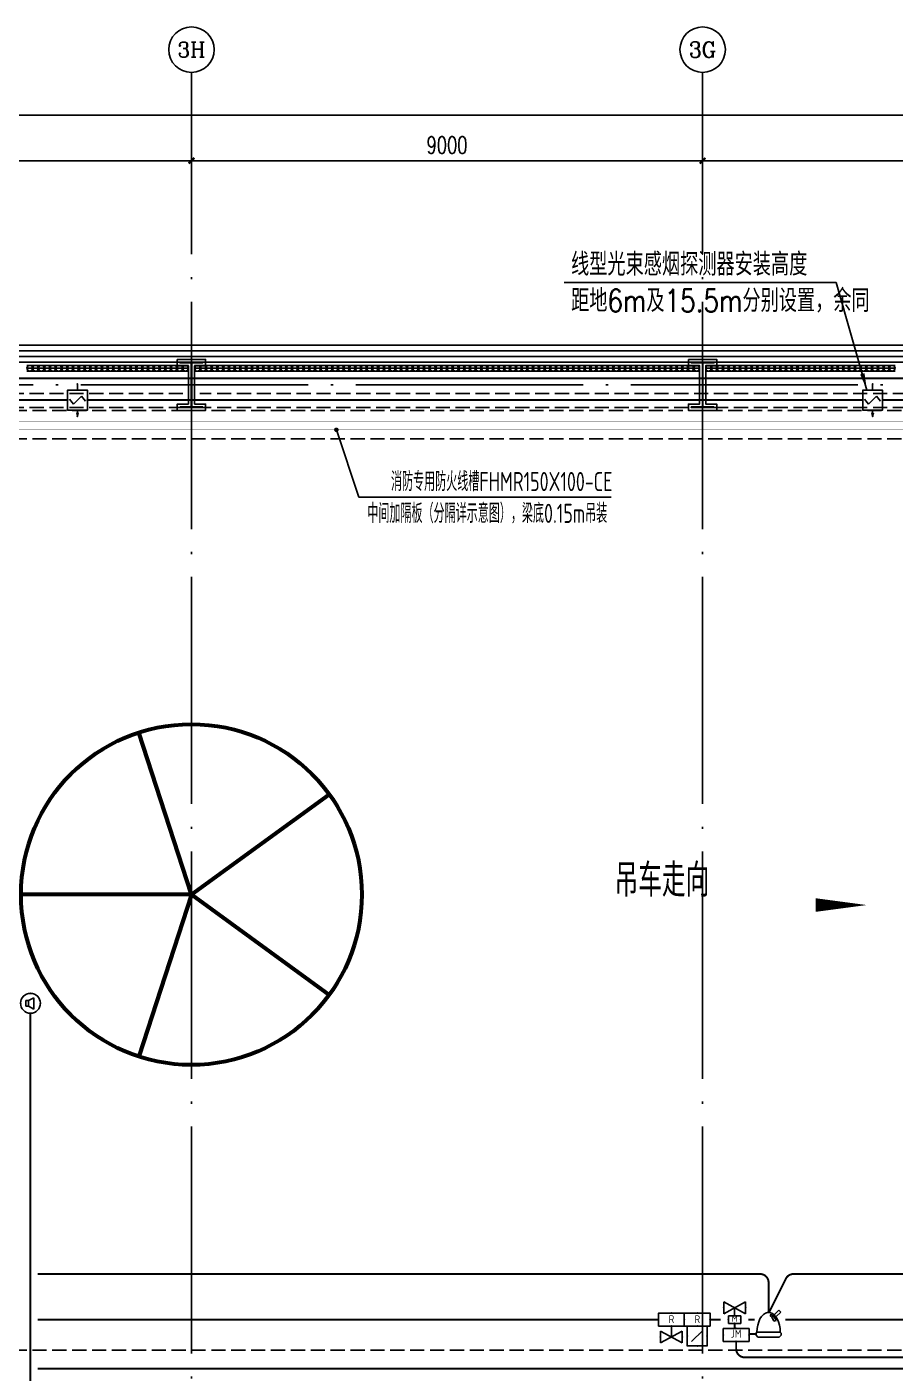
# Model space of a CAD drawing. Extents: x -1396510 to 1250330, y -1892470 to 1623980.
# Drawn here: x 753579 to 768864, y -1305476 to -1281770 of the extents above; entities that cross this region are included whole.
import ezdxf
from ezdxf.enums import TextEntityAlignment as Align

# ---------------------------------------------------------------- set-up
doc = ezdxf.new("R2010")
doc.units = 0
doc.header["$LTSCALE"] = 1000
doc.header["$MEASUREMENT"] = 0
for name, pattern in [('0_Grid$0$CONCEPT$0${ Gas Line }', [0]), ('DASH', [0.35, 0.25, -0.1]), ('DOTE', [2.42, 2, -0.2, 0.02, -0.2])]:
    doc.linetypes.add(name, pattern=pattern)
doc.layers.get('Defpoints').update_dxf_attribs({"color": 210})
for name, color, linetype in [('A-AXIS-D', 1, 'Continuous'), ('A-AXIS-DOTE', 14, 'DOTE'), ('A-HATCH-2', 251, 'Continuous'), ('A-HRAIL', 173, 'Continuous'), ('A-LIN-V', 9, 'Continuous'), ('A-SFCE', 30, 'Continuous'), ('A-WINDOW', 140, 'Continuous'), ('AS-COLN', 6, 'Continuous'), ('CABLETRAY_DIM', 3, 'Continuous'), ('CABLETRAY_FIRE', 1, 'DASH'), ('DIM-消防', 3, 'Continuous'), ('EQUIP-动力', 3, 'Continuous'), ('EQUIP-广播', 3, 'Continuous'), ('EQUIP-消防', 3, 'Continuous'), ('SP-KDLA消防', 2, 'Continuous'), ('WIRE-照明', 1, 'Continuous'), ('建-窗', 4, 'Continuous'), ('建-箭头', 3, 'Continuous')]:
    doc.layers.add(name, color=color, linetype=linetype)
doc.layers.add('A-云线2', color=3, linetype='Continuous', plot=False)
doc.styles.add('_TCH_AXIS', font='COMPLEX', dxfattribs={"bigfont": 'GBCBIG'})
doc.styles.add('_TCH_DIM_T3', font='SIMPLEX', dxfattribs={"width": 0.705882, "bigfont": 'GBCBIG'})
doc.styles.add('_TEL_ATTDEF', font='GBENOR', dxfattribs={"width": 0.8, "height": 3, "bigfont": 'GBCBIG'})
doc.styles.add('_TEL_DIM', font='SIMPLEX', dxfattribs={"width": 0.8, "height": 3.5, "bigfont": 'HZTXT'})
doc.styles.add('A-STANDARD', font='SIMPLEX', dxfattribs={"bigfont": 'GBCBIG'})
doc.styles.get("Standard").update_dxf_attribs({"font": 'gbenor.shx', "bigfont": 'gbcbig.shx'})
doc.styles.add('TG_LINETYPE', font='SIMPLEX', dxfattribs={"width": 0.8, "height": 3, "bigfont": 'HZTXT'})
doc.linetypes.add('TG_B', pattern='A,1,-0.3,["B",TG_LINETYPE,S=0.1,R=0,X=-0.25,Y=-0.15],0', length=1.3)
doc.linetypes.add('TG_H', pattern='A,1,-0.3,["H",TG_LINETYPE,S=0.1,R=0,X=-0.25,Y=-0.15],0', length=1.3)
doc.linetypes.add('TG_TV', pattern='A,1,-0.6,["TV",TG_LINETYPE,S=0.1,R=0,X=-0.6,Y=-0.15],0', length=1.6)
doc.dimstyles.new('_TCH_ARCH&&100', dxfattribs={"dimtxt": 297.5, "dimasz": 100, "dimexe": 100, "dimexo": 100, "dimgap": 126.25, "dimtad": 1, "dimdec": 0, "dimzin": 0, "dimdsep": 46, "dimtxsty": '_TCH_DIM_T3', "dimblk": 'ARCHTICK', "dimcen": 0.09, "dimclrt": 7, "dimazin": 2, "dimtfac": 1, "dimtdec": 0, "dimtix": 1, "dimtmove": 2, "dimatfit": 3, "dimfxl": 0, "dimtolj": 1, "dimtzin": 0, "dimarcsym": 0})

# ---------------------------------------------------------------- blocks, each defined once
blk = doc.blocks.new('4324324')
at = {"layer": 'A-HATCH-2', "color": 8, "linetype": 'DASH'}
for p, q in [((-294754, 620270), (-135554, 620270)), ((-294754, 619770), (-135554, 619770)), ((-294754, 603720), (-128854, 603720))]:
    blk.add_line(p, q, dxfattribs=at)
blk = doc.blocks.new('w4324324')
at = {"layer": 'A-HATCH-2', "color": 0, "lineweight": 60}
for q in [(-1694760, 686605), (-1697614, 684532), (-1691907, 684532), (-1696524, 681178), (-1692997, 681178)]:
    blk.add_line((-1694760, 683605), q, dxfattribs=at)
blk.add_circle((-1694760, 683605), 3000, dxfattribs=at)
blk = doc.blocks.new('342343')
at = {"layer": 'A-LIN-V', "color": 8}
blk.add_blockref('w4324324', (1084560, -8444), dxfattribs=at)
blk = doc.blocks.new('w42343243')
at = {"layer": 'A-HATCH-2', "color": 8}
blk.add_lwpolyline([(-165104, 621070), (-164604, 621070), (-164604, 620958), (-164800, 620958), (-164800, 620282), (-164604, 620282), (-164604, 620170), (-165104, 620170), (-165104, 620282), (-164908, 620282), (-164908, 620958), (-165104, 620958)], close=True, dxfattribs=at)
at = {"layer": 'AS-COLN', "color": 3}
blk.add_lwpolyline([(-165054, 621020), (-164654, 621020), (-164654, 621008), (-164850, 621008), (-164850, 620232), (-164654, 620232), (-164654, 620220), (-165054, 620220), (-165054, 620232), (-164858, 620232), (-164858, 621008), (-165054, 621008)], close=True, dxfattribs=at)
blk = doc.blocks.new('42343')
at = {"layer": 'A-WINDOW'}
for p in [(-27000, 100), (-18000, 100)]:
    blk.add_blockref('w42343243', p, dxfattribs=at)
blk = doc.blocks.new('_ArchTick')
at = {"color": 0, "linetype": 'ByBlock', "const_width": 0.4}
blk.add_lwpolyline([(-0.5, -0.5), (0.5, 0.5)], dxfattribs=at)
blk = doc.blocks.new('*D5846')
at = {"layer": 'A-AXIS-D', "color": 0, "lineweight": -2, "transparency": 16777216}
for p, q in [((112000, 3190), (112000, 4048)), ((121000, 3190), (121000, 4048)), ((112000, 3948), (121000, 3948))]:
    blk.add_line(p, q, dxfattribs=at)
at = {"layer": 'Defpoints', "color": 0, "transparency": 16777216}
for p in [(121000, 3948), (112000, 3090), (121000, 3090)]:
    blk.add_point(p, dxfattribs=at)
at = {"layer": 'A-AXIS-D', "color": 0, "lineweight": -2, "transparency": 16777216, "xscale": 100, "yscale": 100, "zscale": 100, "rotation": 180}
blk.add_blockref('_ArchTick', (112000, 3948), dxfattribs=at)
at = {"layer": 'A-AXIS-D', "color": 0, "lineweight": -2, "transparency": 16777216, "xscale": 100, "yscale": 100, "zscale": 100}
blk.add_blockref('_ArchTick', (121000, 3948), dxfattribs=at)
at = {"layer": 'A-AXIS-D', "color": 7, "transparency": 16777216, "insert": (116500, 4223), "char_height": 297.5, "attachment_point": 5, "style": '_TCH_DIM_T3'}
blk.add_mtext('\\A1;9000', dxfattribs=at)
blk = doc.blocks.new('*D5847')
at = {"layer": 'A-AXIS-D', "color": 0, "lineweight": -2, "transparency": 16777216}
for p, q in [((121000, 3190), (121000, 4048)), ((130000, 3190), (130000, 4048)), ((121000, 3948), (130000, 3948))]:
    blk.add_line(p, q, dxfattribs=at)
at = {"layer": 'Defpoints', "color": 0, "transparency": 16777216}
for p in [(130000, 3948), (121000, 3090), (130000, 3090)]:
    blk.add_point(p, dxfattribs=at)
at = {"layer": 'A-AXIS-D', "color": 0, "lineweight": -2, "transparency": 16777216, "xscale": 100, "yscale": 100, "zscale": 100, "rotation": 180}
blk.add_blockref('_ArchTick', (121000, 3948), dxfattribs=at)
at = {"layer": 'A-AXIS-D', "color": 0, "lineweight": -2, "transparency": 16777216, "xscale": 100, "yscale": 100, "zscale": 100}
blk.add_blockref('_ArchTick', (130000, 3948), dxfattribs=at)
at = {"layer": 'A-AXIS-D', "color": 7, "transparency": 16777216, "insert": (125500, 4223), "char_height": 297.5, "attachment_point": 5, "style": '_TCH_DIM_T3'}
blk.add_mtext('\\A1;9000', dxfattribs=at)
blk = doc.blocks.new('*D5848')
at = {"layer": 'A-AXIS-D', "color": 0, "lineweight": -2, "transparency": 16777216}
for p, q in [((130000, 3190), (130000, 4048)), ((139000, 3190), (139000, 4048)), ((130000, 3948), (139000, 3948))]:
    blk.add_line(p, q, dxfattribs=at)
at = {"layer": 'Defpoints', "color": 0, "transparency": 16777216}
for p in [(139000, 3948), (130000, 3090), (139000, 3090)]:
    blk.add_point(p, dxfattribs=at)
at = {"layer": 'A-AXIS-D', "color": 0, "lineweight": -2, "transparency": 16777216, "xscale": 100, "yscale": 100, "zscale": 100, "rotation": 180}
blk.add_blockref('_ArchTick', (130000, 3948), dxfattribs=at)
at = {"layer": 'A-AXIS-D', "color": 0, "lineweight": -2, "transparency": 16777216, "xscale": 100, "yscale": 100, "zscale": 100}
blk.add_blockref('_ArchTick', (139000, 3948), dxfattribs=at)
at = {"layer": 'A-AXIS-D', "color": 7, "transparency": 16777216, "insert": (134500, 4223), "char_height": 297.5, "attachment_point": 5, "style": '_TCH_DIM_T3'}
blk.add_mtext('\\A1;9000', dxfattribs=at)
blk = doc.blocks.new('*D5855')
at = {"layer": 'A-AXIS-D', "color": 0, "lineweight": -2, "transparency": 16777216}
for p, q in [((-900, 3290), (-900, 4848)), ((-900, 4748), (184800, 4748)), ((184800, 3290), (184800, 4848))]:
    blk.add_line(p, q, dxfattribs=at)
at = {"layer": 'Defpoints', "color": 0, "transparency": 16777216}
for p in [(184800, 4748), (-900, 3190), (184800, 3190)]:
    blk.add_point(p, dxfattribs=at)
at = {"layer": 'A-AXIS-D', "color": 0, "lineweight": -2, "transparency": 16777216, "xscale": 100, "yscale": 100, "zscale": 100, "rotation": 180}
blk.add_blockref('_ArchTick', (-900, 4748), dxfattribs=at)
at = {"layer": 'A-AXIS-D', "color": 0, "lineweight": -2, "transparency": 16777216, "xscale": 100, "yscale": 100, "zscale": 100}
blk.add_blockref('_ArchTick', (184800, 4748), dxfattribs=at)
at = {"layer": 'A-AXIS-D', "color": 7, "transparency": 16777216, "insert": (91950, 5023), "char_height": 297.5, "attachment_point": 5, "style": '_TCH_DIM_T3'}
blk.add_mtext('\\A1;185700', dxfattribs=at)
blk = doc.blocks.new('99平面图例外参$0$$LinePat$圆环')
for points in [[(0, 150), (300, 150)], [(0, 0), (300, 0)], [(0, -150), (300, -150)]]:
    blk.add_lwpolyline(points)
at = {"color": 0}
blk.add_circle((150, 0), 150, dxfattribs=at)
blk = doc.blocks.new('WINDOW2DLIB$DYNSTYLE$00000005')
at = {"color": 0}
for points in [[(-0.5, 0.5), (-0.5, -0.5)], [(-0.5, 0.5), (0.5, 0.5)], [(0.5, -0.5), (0.5, 0.5)], [(0.5, 0.1667), (-0.5, 0.1667)], [(0.5, -0.1667), (-0.5, -0.1667)], [(-0.5, -0.5), (0.5, -0.5)]]:
    blk.add_lwpolyline(points, dxfattribs=at)
blk = doc.blocks.new('$equip$00002762')
for p, q in [((-0.5, 0), (-0.809, 0)), ((-0.5, 0.5), (-0.5, -0.5)), ((0.5, 0.5), (-0.5, 0.5)), ((-0.2, 0.2), (0.05, 0.4)), ((0, 0), (-0.2, 0.2)), ((0, 0), (0.2, -0.2)), ((0.5, -0.5), (0.5, 0.5)), ((0.809, 0), (0.5, 0)), ((-0.5, -0.5), (0.5, -0.5)), ((0.2, -0.2), (-0.05, -0.4))]:
    blk.add_line(p, q)
at = {"color": 0, "linetype": 'Continuous'}
for p, q in [((0.809, 0), (0.638, 0.041)), ((0.638, -0.039), (0.809, 0))]:
    blk.add_line(p, q, dxfattribs=at)
at = {"const_width": 0.0571}
for points in [[(-0.809, 0), (-0.5, 0)], [(-0.5, 0.5), (0.5, 0.5), (0.5, -0.5), (-0.5, -0.5), (-0.5, 0.5), (0.5, 0.5)], [(0.5, 0), (0.654, 0)]]:
    blk.add_lwpolyline(points, dxfattribs=at)
for p in [(-0.809, 0), (0, 0.5), (0.809, 0), (0, -0.5)]:
    blk.add_point(p)
blk.add_solid([(0.809, 0), (0.638, 0.041), (0.638, -0.039)])
at = {"color": 7, "flags": 1}
for tag, height, p in [('A', 0.00002, (0, 0)), ('B', 0.4, (0.755, -0.254))]:
    blk.add_attdef(tag, text='', height=height, dxfattribs=at).set_placement(p, align=Align.MIDDLE_CENTER)
blk = doc.blocks.new('$equip$00002341')
for p, q in [((-0.241, 0.136), (-0.241, -0.144)), ((-0.241, 0.136), (-0.101, 0.136)), ((-0.101, 0.136), (0.167, 0.277)), ((-0.101, 0.136), (-0.101, -0.144)), ((0.167, 0.277), (0.167, -0.295)), ((-0.101, -0.144), (-0.241, -0.144)), ((0.167, -0.295), (-0.101, -0.144))]:
    blk.add_line(p, q)
at = {"const_width": 0.0571}
blk.add_lwpolyline([(-0.5, 0, -1), (0.5, 0, -1), (-0.5, 0, -1.463176)], format="xyb", dxfattribs=at)
blk.add_circle((0, 0), 0.5)
for p in [(-0.5, 0), (0, 0.5), (0.5, 0), (0, -0.5)]:
    blk.add_point(p)
at = {"color": 7, "style": '_TEL_DIM', "flags": 1}
blk.add_attdef('A', text='', height=0.00002, dxfattribs=at).set_placement((0, 0), align=Align.MIDDLE_CENTER)
blk = doc.blocks.new('$equip$00002773')
for p, q in [((0.65, 0.65), (-0.65, 0.65)), ((-0.65, 0.65), (-0.65, 0)), ((-0.65, 0), (0.65, 0)), ((0.65, 0), (0.65, 0.65))]:
    blk.add_line(p, q)
at = {"const_width": 0.04}
blk.add_lwpolyline([(-0.65, 0.65), (-0.65, 0), (0.65, 0), (0.65, 0.65), (-0.65, 0.65), (-0.65, 0)], dxfattribs=at)
for p in [(-0.65, 0.325), (0, 0.65), (0, 0), (0.65, 0.325)]:
    blk.add_point(p)
at = {"color": 7}
blk.add_attdef('$TEXT$', text='', height=0.4, dxfattribs=at).set_placement((0.006, 0.343), align=Align.MIDDLE_CENTER)
at = {"color": 7, "flags": 1}
for tag, p in [('A', (0, 0)), ('B', (0.905, 0.246))]:
    blk.add_attdef(tag, text='', height=0.4, dxfattribs=at).set_placement(p, align=Align.MIDDLE_CENTER)
blk = doc.blocks.new('$equip$00003146')
for p, q in [((-0.31, 0), (0.31, 0)), ((-0.31, -0.38), (-0.31, 0)), ((0.31, 0), (0.31, -0.38)), ((0.55, -0.49), (-0.55, -1.09)), ((-0.55, -0.49), (0.55, -1.09)), ((-0.55, -1.09), (-0.55, -0.49)), ((-0.31, -0.38), (0.31, -0.38)), ((0, -0.79), (0, -0.38)), ((0.55, -0.49), (0.55, -1.09))]:
    blk.add_line(p, q)
for p in [(0, 0), (-0.31, -0.19), (0.31, -0.19), (-0.55, -0.79), (0, -0.79), (0.55, -0.79)]:
    blk.add_point(p)
at = {"color": 7, "style": '_TEL_DIM'}
blk.add_attdef('$TEXT$', text='', height=0.3, dxfattribs=at).set_placement((0, -0.19), align=Align.MIDDLE_CENTER)
at = {"color": 7, "style": '_TEL_DIM', "flags": 1}
for tag in ['A', 'REMARK']:
    blk.add_attdef(tag, text='', height=0.00002, dxfattribs=at).set_placement((0, 0), align=Align.MIDDLE_CENTER)
blk = doc.blocks.new('A$C7E452847')
at = {"layer": 'SP-KDLA消防', "color": 0}
for p, q in [((-257, 0), (-300, -46)), ((-257, 0), (257, 0)), ((-300, -71), (-300, -46)), ((-300, -71), (-300, -95)), ((-280, -116), (-300, -95)), ((-280, -116), (280, -116)), ((-280, -116), (-276, -203)), ((-276, -203), (-261, -288)), ((-261, -288), (-238, -366)), ((238, -366), (261, -288)), ((257, 0), (300, -46)), ((261, -288), (276, -203)), ((276, -203), (280, -116)), ((280, -116), (300, -95)), ((300, -46), (300, -71)), ((300, -95), (300, -71)), ((-238, -366), (-207, -436)), ((-207, -436), (-169, -495)), ((-169, -495), (-125, -541)), ((-125, -541), (-77, -573)), ((-77, -573), (-26, -589)), ((-26, -589), (26, -589)), ((26, -589), (77, -573)), ((41, -515), (67, -493)), ((41, -515), (60, -550)), ((60, -550), (96, -526)), ((67, -493), (90, -463)), ((77, -573), (125, -541)), ((90, -463), (111, -425)), ((96, -526), (130, -491)), ((111, -425), (128, -381)), ((125, -541), (169, -495)), ((128, -381), (182, -396)), ((130, -491), (158, -448)), ((250, -646), (136, -532)), ((158, -448), (182, -396)), ((169, -495), (207, -436)), ((176, -486), (293, -603)), ((207, -436), (238, -366)), ((293, -603), (250, -646))]:
    blk.add_line(p, q, dxfattribs=at)
blk = doc.blocks.new('$equip$00002760')
for p, q in [((0.5, 0.5), (-0.5, 0.5)), ((-0.5, 0.5), (-0.5, -0.5)), ((-0.283, -0.283), (0.283, 0.283)), ((0.5, -0.5), (0.5, 0.5)), ((-0.5, -0.5), (0.5, -0.5))]:
    blk.add_line(p, q)
at = {"const_width": 0.0571}
blk.add_lwpolyline([(-0.5, 0.5), (0.5, 0.5), (0.5, -0.5), (-0.5, -0.5), (-0.5, 0.5), (0.5, 0.5)], dxfattribs=at)
for p in [(-0.5, 0), (0, 0.5), (0.5, 0), (0, -0.5)]:
    blk.add_point(p)
blk.add_solid([(0.283, 0.283), (0.075, 0.124), (0.124, 0.075)])
at = {"color": 7, "flags": 1}
for tag, height, p in [('A', 0.00002, (0, 0)), ('B', 0.4, (0.755, -0.254))]:
    blk.add_attdef(tag, text='', height=height, dxfattribs=at).set_placement(p, align=Align.MIDDLE_CENTER)
blk = doc.blocks.new('$equip$00002794')
for p, q in [((0, -0.552), (0, 0)), ((0, 0), (0.229, 0)), ((-0.55, -0.852), (-0.55, -0.252)), ((-0.55, -0.252), (0.55, -0.852)), ((0.55, -0.252), (-0.55, -0.852)), ((0.55, -0.252), (0.55, -0.852))]:
    blk.add_line(p, q)
for p in [(-0.55, -0.552), (0, -0.552), (0.55, -0.552)]:
    blk.add_point(p)
at = {"color": 7, "flags": 1}
for tag, height, p in [('A', 0.00002, (0, 0)), ('B', 0.4, (0.805, -0.606))]:
    blk.add_attdef(tag, text='', height=height, dxfattribs=at).set_placement(p, align=Align.MIDDLE_CENTER)
blk = doc.blocks.new('世赫3#厂房一层0821')
at = {"layer": 'A-AXIS-D'}
for centre in [(121000, 5904), (130000, 5904)]:
    blk.add_circle(centre, 400, dxfattribs=at)
at = {"layer": 'A-AXIS-DOTE', "color": 8, "ltscale": 2}
for p, q in [((121000, -79980), (121000, 5514)), ((130000, -79980), (130000, 5514)), ((190814.2, 0), (-5155.8, 0))]:
    blk.add_line(p, q, dxfattribs=at)
at = {"layer": 'A-SFCE', "color": 2, "linetype": 'DASH'}
for p, q in [((120850, -150), (112150, -150)), ((120850, -400), (112150, -400))]:
    blk.add_line(p, q, dxfattribs=at)
at = {"layer": 'A-SFCE', "linetype": 'DASH'}
for p, q in [((138850, -150), (121150, -150)), ((138850, -400), (121150, -400))]:
    blk.add_line(p, q, dxfattribs=at)
at = {"layer": '建-箭头', "color": 8}
blk.add_lwpolyline([(125987.8, -9160, 0, 0, 0), (132887.8, -9160, 0, 240, 0), (131987.8, -9160, 0, 0, 0)], format="xyseb", dxfattribs=at)
at = {"layer": 'A-HRAIL', "yscale": 0.3333333333111111, "zscale": 0.3333333333111111}
for p, xscale, rotation in [((118204.9, 293.9), -0.3384127419249668, 359.9999999997966), ((118306.4, 293.9), -0.3384127419249668, 359.9999999997966), ((118407.9, 293.9), -0.3384127419249668, 359.9999999997966), ((118509.4, 293.9), -0.3384127419249668, 359.9999999997966), ((118611, 293.9), -0.3384127419249668, 359.9999999997966), ((118712.5, 293.9), -0.3384127419249668, 359.9999999997966), ((118814, 293.9), -0.3384127419249668, 359.9999999997966), ((118915.5, 293.9), -0.3384127419249668, 359.9999999997966), ((119017, 293.9), -0.3384127419249668, 359.9999999997966), ((119118.6, 293.9), -0.3384127419249668, 359.9999999997966), ((119220.1, 293.9), -0.3384127419249668, 359.9999999997966), ((119321.6, 293.9), -0.3384127419249668, 359.9999999997966), ((119423.1, 293.9), -0.3384127419249668, 359.9999999997966), ((119524.7, 293.9), -0.3384127419249668, 359.9999999997966), ((119626.2, 293.9), -0.3384127419249668, 359.9999999997966), ((119727.7, 293.9), -0.3384127419249668, 359.9999999997966), ((119829.2, 293.9), -0.3384127419249668, 359.9999999997966), ((119930.8, 293.9), -0.3384127419249668, 359.9999999997966), ((120032.3, 293.9), -0.3384127419249668, 359.9999999997966), ((120133.8, 293.9), -0.3384127419249668, 359.9999999997966), ((120235.3, 293.9), -0.3384127419249668, 359.9999999997966), ((120336.9, 293.9), -0.3384127419249668, 359.9999999997966), ((120438.4, 293.9), -0.3384127419249668, 359.9999999997966), ((120539.9, 293.9), -0.3384127419249668, 359.9999999997966), ((120641.4, 293.9), -0.3384127419249668, 359.9999999997966), ((120743, 293.9), -0.3384127419249668, 359.9999999997966), ((120844.5, 293.9), -0.3384127419249668, 359.9999999997966), ((120946, 293.9), -0.3384127419249668, 359.9999999997966), ((121155, 293.9), -0.336818181795725, 359.9999999997967), ((121256.1, 293.9), -0.336818181795725, 359.9999999997967), ((121357.1, 293.9), -0.336818181795725, 359.9999999997967), ((121458.2, 293.9), -0.336818181795725, 359.9999999997967), ((121559.2, 293.9), -0.336818181795725, 359.9999999997967), ((121660.3, 293.9), -0.336818181795725, 359.9999999997967), ((121761.3, 293.9), -0.336818181795725, 359.9999999997967), ((121862.4, 293.9), -0.336818181795725, 359.9999999997967), ((121963.4, 293.9), -0.336818181795725, 359.9999999997967), ((122064.5, 293.9), -0.336818181795725, 359.9999999997967), ((122165.5, 293.9), -0.336818181795725, 359.9999999997967), ((122266.5, 293.9), -0.336818181795725, 359.9999999997967), ((122367.6, 293.9), -0.336818181795725, 359.9999999997967), ((122468.6, 293.9), -0.336818181795725, 359.9999999997967), ((122569.7, 293.9), -0.336818181795725, 359.9999999997967), ((122670.7, 293.9), -0.336818181795725, 359.9999999997967), ((122771.8, 293.9), -0.336818181795725, 359.9999999997967), ((122872.8, 293.9), -0.336818181795725, 359.9999999997967), ((122973.9, 293.9), -0.336818181795725, 359.9999999997967), ((123074.9, 293.9), -0.336818181795725, 359.9999999997967), ((123176, 293.9), -0.336818181795725, 359.9999999997967), ((123277, 293.9), -0.336818181795725, 359.9999999997967), ((123378, 293.9), -0.336818181795725, 359.9999999997967), ((123479.1, 293.9), -0.336818181795725, 359.9999999997967), ((123580.1, 293.9), -0.336818181795725, 359.9999999997967), ((123681.2, 293.9), -0.336818181795725, 359.9999999997967), ((123782.2, 293.9), -0.336818181795725, 359.9999999997967), ((123883.3, 293.9), -0.336818181795725, 359.9999999997967), ((123984.3, 293.9), -0.336818181795725, 359.9999999997967), ((124085.4, 293.9), -0.336818181795725, 359.9999999997967), ((124186.4, 293.9), -0.336818181795725, 359.9999999997967), ((124287.5, 293.9), -0.336818181795725, 359.9999999997967), ((124388.5, 293.9), -0.336818181795725, 359.9999999997967), ((124489.5, 293.9), -0.336818181795725, 359.9999999997967), ((124590.6, 293.9), -0.336818181795725, 359.9999999997967), ((124691.6, 293.9), -0.336818181795725, 359.9999999997967), ((124792.7, 293.9), -0.336818181795725, 359.9999999997967), ((124893.7, 293.9), -0.336818181795725, 359.9999999997967), ((124994.8, 293.9), -0.336818181795725, 359.9999999997967), ((125095.8, 293.9), -0.336818181795725, 359.9999999997967), ((125196.9, 293.9), -0.336818181795725, 359.9999999997967), ((125297.9, 293.9), -0.336818181795725, 359.9999999997967), ((125399, 293.9), -0.336818181795725, 359.9999999997967), ((125500, 293.9), -0.336818181795725, 359.9999999997967), ((125601, 293.9), -0.336818181795725, 359.9999999997967), ((125702.1, 293.9), -0.336818181795725, 359.9999999997967), ((125803.1, 293.9), -0.336818181795725, 359.9999999997967), ((125904.2, 293.9), -0.336818181795725, 359.9999999997967), ((126005.2, 293.9), -0.336818181795725, 359.9999999997967), ((126106.3, 293.9), -0.336818181795725, 359.9999999997967), ((126207.3, 293.9), -0.336818181795725, 359.9999999997967), ((126308.4, 293.9), -0.336818181795725, 359.9999999997967), ((126409.4, 293.9), -0.336818181795725, 359.9999999997967), ((126510.5, 293.9), -0.336818181795725, 359.9999999997967), ((126611.5, 293.9), -0.336818181795725, 359.9999999997967), ((126712.5, 293.9), -0.336818181795725, 359.9999999997967), ((126813.6, 293.9), -0.336818181795725, 359.9999999997967), ((126914.6, 293.9), -0.336818181795725, 359.9999999997967), ((127015.7, 293.9), -0.336818181795725, 359.9999999997967), ((127116.7, 293.9), -0.336818181795725, 359.9999999997967), ((127217.8, 293.9), -0.336818181795725, 359.9999999997967), ((127318.8, 293.9), -0.336818181795725, 359.9999999997967), ((127419.9, 293.9), -0.336818181795725, 359.9999999997967), ((127520.9, 293.9), -0.336818181795725, 359.9999999997967), ((127622, 293.9), -0.336818181795725, 359.9999999997967), ((127723, 293.9), -0.336818181795725, 359.9999999997967), ((127824, 293.9), -0.336818181795725, 359.9999999997967), ((127925.1, 293.9), -0.336818181795725, 359.9999999997967), ((128026.1, 293.9), -0.336818181795725, 359.9999999997967), ((128127.2, 293.9), -0.336818181795725, 359.9999999997967), ((128228.2, 293.9), -0.336818181795725, 359.9999999997967), ((128329.3, 293.9), -0.336818181795725, 359.9999999997967), ((128430.3, 293.9), -0.336818181795725, 359.9999999997967), ((128531.4, 293.9), -0.336818181795725, 359.9999999997967), ((128632.4, 293.9), -0.336818181795725, 359.9999999997967), ((128733.5, 293.9), -0.336818181795725, 359.9999999997967), ((128834.5, 293.9), -0.336818181795725, 359.9999999997967), ((128935.5, 293.9), -0.336818181795725, 359.9999999997967), ((129036.6, 293.9), -0.336818181795725, 359.9999999997967), ((129137.6, 293.9), -0.336818181795725, 359.9999999997967), ((129238.7, 293.9), -0.336818181795725, 359.9999999997967), ((129339.7, 293.9), -0.336818181795725, 359.9999999997967), ((129440.8, 293.9), -0.336818181795725, 359.9999999997967), ((129541.8, 293.9), -0.336818181795725, 359.9999999997967), ((129642.9, 293.9), -0.336818181795725, 359.9999999997967), ((129743.9, 293.9), -0.336818181795725, 359.9999999997967), ((129845, 293.9), -0.336818181795725, 359.9999999997967), ((129946, 293.9), -0.336818181795725, 359.9999999997967), ((130155, 293.9), -0.3368181817957273, 359.9999999997967), ((130256.1, 293.9), -0.3368181817957273, 359.9999999997967), ((130357.1, 293.9), -0.3368181817957273, 359.9999999997967), ((130458.2, 293.9), -0.3368181817957273, 359.9999999997967), ((130559.2, 293.9), -0.3368181817957273, 359.9999999997967), ((130660.3, 293.9), -0.3368181817957273, 359.9999999997967), ((130761.3, 293.9), -0.3368181817957273, 359.9999999997967), ((130862.4, 293.9), -0.3368181817957273, 359.9999999997967), ((130963.4, 293.9), -0.3368181817957273, 359.9999999997967), ((131064.5, 293.9), -0.3368181817957273, 359.9999999997967), ((131165.5, 293.9), -0.3368181817957273, 359.9999999997967), ((131266.5, 293.9), -0.3368181817957273, 359.9999999997967), ((131367.6, 293.9), -0.3368181817957273, 359.9999999997967), ((131468.6, 293.9), -0.3368181817957273, 359.9999999997967), ((131569.7, 293.9), -0.3368181817957273, 359.9999999997967), ((131670.7, 293.9), -0.3368181817957273, 359.9999999997967), ((131771.8, 293.9), -0.3368181817957273, 359.9999999997967), ((131872.8, 293.9), -0.3368181817957273, 359.9999999997967), ((131973.9, 293.9), -0.3368181817957273, 359.9999999997967), ((132074.9, 293.9), -0.3368181817957273, 359.9999999997967), ((132176, 293.9), -0.3368181817957273, 359.9999999997967), ((132277, 293.9), -0.3368181817957273, 359.9999999997967), ((132378, 293.9), -0.3368181817957273, 359.9999999997967), ((132479.1, 293.9), -0.3368181817957273, 359.9999999997967), ((132580.1, 293.9), -0.3368181817957273, 359.9999999997967), ((132681.2, 293.9), -0.3368181817957273, 359.9999999997967), ((132782.2, 293.9), -0.3368181817957273, 359.9999999997967), ((132883.3, 293.9), -0.3368181817957273, 359.9999999997967), ((132984.3, 293.9), -0.3368181817957273, 359.9999999997967), ((133085.4, 293.9), -0.3368181817957273, 359.9999999997967), ((133186.4, 293.9), -0.3368181817957273, 359.9999999997967), ((133287.5, 293.9), -0.3368181817957273, 359.9999999997967), ((133388.5, 293.9), -0.3368181817957273, 359.9999999997967)]:
    blk.add_blockref('99平面图例外参$0$$LinePat$圆环', p, dxfattribs=dict(at, xscale=xscale, rotation=rotation))
at = {"layer": 'A-LIN-V', "color": 8, "rotation": 90}
blk.add_blockref('342343', (796160.7, 601225), dxfattribs=at)
at = {"layer": 'A-WINDOW'}
for name in ['42343', '4324324']:
    blk.add_blockref(name, (312854.2, -620720), dxfattribs=at)
at = {"layer": '建-窗', "xscale": -20900, "yscale": -300, "zscale": 300, "rotation": 359.9999999994913}
blk.add_blockref('WINDOW2DLIB$DYNSTYLE$00000005', (126950, 549.9), dxfattribs=at)
at = {"layer": 'A-AXIS-D', "color": 7, "style": '_TCH_AXIS'}
for s, height, p, p2 in [('3H', 265.5, (120753.5, 5771.2), (121246.5, 5771.2)), ('3G', 276.42, (129756.5, 5765.8), (130243.5, 5765.8))]:
    blk.add_text(s, height=height, dxfattribs=at).set_placement(p, p2, align=Align.FIT)
at = {"layer": '建-箭头', "color": 7, "style": 'A-STANDARD'}
blk.add_text('吊车走向', height=578.72, dxfattribs=at).set_placement((128450.1, -9013.1))
at = {"layer": 'A-AXIS-D'}
for base, p1, p2, picture, middle in [((184800, 4747.8), (-900, 3189.8), (184800, 3189.8), '*D5855', (91950, 5022.8)), ((121000, 3947.8), (112000, 3089.8), (121000, 3089.8), '*D5846', (116500, 4222.8)), ((130000, 3947.8), (121000, 3089.8), (130000, 3089.8), '*D5847', (125500, 4222.8)), ((139000, 3947.8), (130000, 3089.8), (139000, 3089.8), '*D5848', (134500, 4222.8))]:
    dim = blk.add_linear_dim(base=base, p1=p1, p2=p2, angle=0, dimstyle='_TCH_ARCH&&100', dxfattribs=at)
    dim.commit()
    dim.dimension.update_dxf_attribs({"geometry": picture, "text_midpoint": middle, "dimtype": 161})

msp = doc.modelspace()

# ---------------------------------------------------------------- linework, layer by layer
at = {"layer": 'CABLETRAY_DIM', "linetype": '0_Grid$0$CONCEPT$0${ Gas Line }'}
for p, q in [((759027.2, -1288864.8), (759420, -1290050)), ((759420, -1290050), (763862.9, -1290050))]:
    msp.add_line(p, q, dxfattribs=at)
at = {"layer": 'CABLETRAY_DIM', "linetype": '0_Grid$0$CONCEPT$0${ Gas Line }', "const_width": 40}
msp.add_lwpolyline([(759020.9, -1288845.8, 1), (759033.5, -1288883.8, 1)], format="xyb", close=True, dxfattribs=at)
at = {"layer": 'CABLETRAY_FIRE', "const_width": 7.5}
for points in [[(654074.8, -1288714.8), (812493.6, -1288714.8)], [(812493.6, -1288864.8), (654074.8, -1288864.8)]]:
    msp.add_lwpolyline(points, dxfattribs=at)
at = {"layer": 'DIM-消防'}
for p, q in [((767830, -1286270), (763040, -1286270)), ((768370, -1288167.4), (767830, -1286270))]:
    msp.add_line(p, q, dxfattribs=at)
msp.add_lwpolyline([(768370, -1288167.4, 0, 80, 0), (768287.9, -1287878.9, 0, 0, 0)], format="xyseb", dxfattribs=at)
at = {"layer": 'WIRE-照明', "linetype": 'Continuous', "const_width": 35}
for points in [[(746850.8, -1287960.5), (773489, -1287960.5)], [(740643.9, -1288342.4), (754293.9, -1288342.4)], [(754643.9, -1288342.4), (768293.9, -1288342.4)], [(768643.9, -1288342.4), (782293.9, -1288342.4)], [(764698, -1304533.8), (753766.6, -1304533.8)], [(765608, -1304533.8), (765791.8, -1304533.8)], [(766279.3, -1304533.8), (766391.6, -1304533.8)], [(766933.7, -1304533.8), (776642.8, -1304533.8)], [(766039.5, -1304603), (766039.5, -1304690.2)], [(766294, -1304790.3), (766418, -1304790.3)], [(766066.5, -1305049.9), (766066.5, -1304917.7)], [(766216.5, -1305199.9), (773958.5, -1305199.9)]]:
    msp.add_lwpolyline(points, dxfattribs=at)
at = {"layer": 'WIRE-照明', "color": 2, "linetype": 'TG_B', "ltscale": 0.7, "const_width": 35}
msp.add_lwpolyline([(753641.6, -1315926.7), (753641.6, -1299139)], dxfattribs=at)
at = {"layer": 'WIRE-照明', "color": 1, "linetype": 'TG_TV', "ltscale": 0.7, "const_width": 35}
for points in [[(753766.6, -1303731.4), (766487, -1303731.4)], [(766644.3, -1304412.1), (766942.1, -1303814.5)], [(767076.4, -1303731.4), (776642.8, -1303731.4)], [(766637, -1304412.1), (766637, -1303881.4)]]:
    msp.add_lwpolyline(points, dxfattribs=at)
for points in [[(766637, -1303881.4, 0.4142136), (766487, -1303731.4)], [(767076.4, -1303731.4, 0.2844415), (766942.1, -1303814.5)]]:
    msp.add_lwpolyline(points, format="xyb", dxfattribs=at)
at = {"layer": 'WIRE-照明', "linetype": 'Continuous', "const_width": 35}
msp.add_lwpolyline([(766066.5, -1305049.9, 0.4142136), (766216.5, -1305199.9)], format="xyb", dxfattribs=at)
at = {"layer": 'WIRE-照明', "color": 6, "linetype": 'TG_H', "ltscale": 0.7, "const_width": 35}
msp.add_lwpolyline([(753766.6, -1305399), (774300.8, -1305399)], dxfattribs=at)

# ---------------------------------------------------------------- block references
at = {"layer": 'A-云线2'}
msp.add_blockref('世赫3#厂房一层0821', (635475.8, -1288074), dxfattribs=at)
at = {"layer": 'EQUIP-动力'}
ref = msp.add_blockref('$equip$00003146', (766039.5, -1304603), dxfattribs=dict(at, xscale=349.9999999999999, yscale=349.9999999999999, zscale=349.9999999999999, rotation=179.999999793739))
ref.add_attrib('$TEXT$', 'M', dxfattribs={"layer": '0', "color": 7, "height": 105, "rotation": 0.00003, "style": '_TEL_ATTDEF'}).set_placement((766039.5, -1304519), align=Align.MIDDLE_CENTER)
at = {"layer": 'EQUIP-广播', "xscale": 350, "yscale": 350, "zscale": 350}
msp.add_blockref('$equip$00002341', (753641.6, -1298964), dxfattribs=at)
at = {"layer": 'EQUIP-消防', "xscale": 350, "yscale": 350, "zscale": 350, "rotation": 270}
for p in [(754468.9, -1288342.4), (768468.9, -1288342.4)]:
    msp.add_blockref('$equip$00002762', p, dxfattribs=at)
at = {"layer": 'EQUIP-消防', "linetype": 'ByBlock'}
ref = msp.add_blockref('$equip$00002773', (764925.5, -1304647.5), dxfattribs=dict(at, xscale=349.9999999999999, yscale=349.9999999999999, zscale=349.9999999999999, rotation=359.9999999660355))
ref.add_attrib('$TEXT$', 'R', dxfattribs={"layer": '0', "color": 7, "height": 140, "rotation": 0.00001, "style": '_TEL_ATTDEF'}).set_placement((764927.6, -1304527.5), align=Align.MIDDLE_CENTER)
ref = msp.add_blockref('$equip$00002773', (765380.5, -1304647.5), dxfattribs=dict(at, xscale=349.9999999999999, yscale=349.9999999999999, zscale=349.9999999999999, rotation=359.9999999660355))
ref.add_attrib('$TEXT$', 'R', dxfattribs={"layer": '0', "color": 7, "height": 140, "rotation": 0.00001, "style": '_TEL_ATTDEF'}).set_placement((765382.6, -1304527.5), align=Align.MIDDLE_CENTER)
at = {"layer": 'EQUIP-消防', "linetype": 'ByBlock', "xscale": 349.9999999999999, "yscale": 349.9999999999999, "zscale": 349.9999999999999, "rotation": 359.9999999660355}
for name, p in [('$equip$00002794', (764925.5, -1304647.5)), ('$equip$00002760', (765380.5, -1304823.8))]:
    msp.add_blockref(name, p, dxfattribs=at)
at = {"layer": 'EQUIP-消防'}
ref = msp.add_blockref('$equip$00002773', (766066.5, -1304690.2), dxfattribs=dict(at, xscale=349.9999999999999, yscale=349.9999999999999, zscale=349.9999999999999, rotation=179.9999998878643))
ref.add_attrib('$TEXT$', 'JM', dxfattribs={"layer": '0', "color": 7, "height": 140, "style": '_TEL_ATTDEF'}).set_placement((766064.3, -1304782), align=Align.MIDDLE_CENTER)
at = {"layer": 'SP-KDLA消防', "color": 3, "xscale": -0.7299999999999998, "yscale": 0.7299999999999998, "zscale": 0.7299999999999998, "rotation": 180}
msp.add_blockref('A$C7E452847', (766637, -1304841.9), dxfattribs=at)

# ---------------------------------------------------------------- texts
at = {"layer": 'CABLETRAY_DIM', "color": 7, "linetype": '0_Grid$0$CONCEPT$0${ Gas Line }', "style": '_TEL_ATTDEF', "width": 0.8}
for s, p in [('消防专用防火线槽FHMR150X100-CE', (759989.1, -1289945)), ('中间加隔板（分隔详示意图），梁底0.15m吊装', (759572.1, -1290505))]:
    msp.add_text(s, height=337.589, dxfattribs=at).set_placement(p)
at = {"layer": 'DIM-消防', "color": 7, "style": '_TEL_DIM', "width": 0.8}
for s, p in [('线型光束感烟探测器安装高度', (763160, -1286150)), ('距地6m及15.5m分别设置，余同', (763160, -1286790))]:
    msp.add_text(s, height=400, dxfattribs=at).set_placement(p)

doc.saveas('drawing.dxf')
